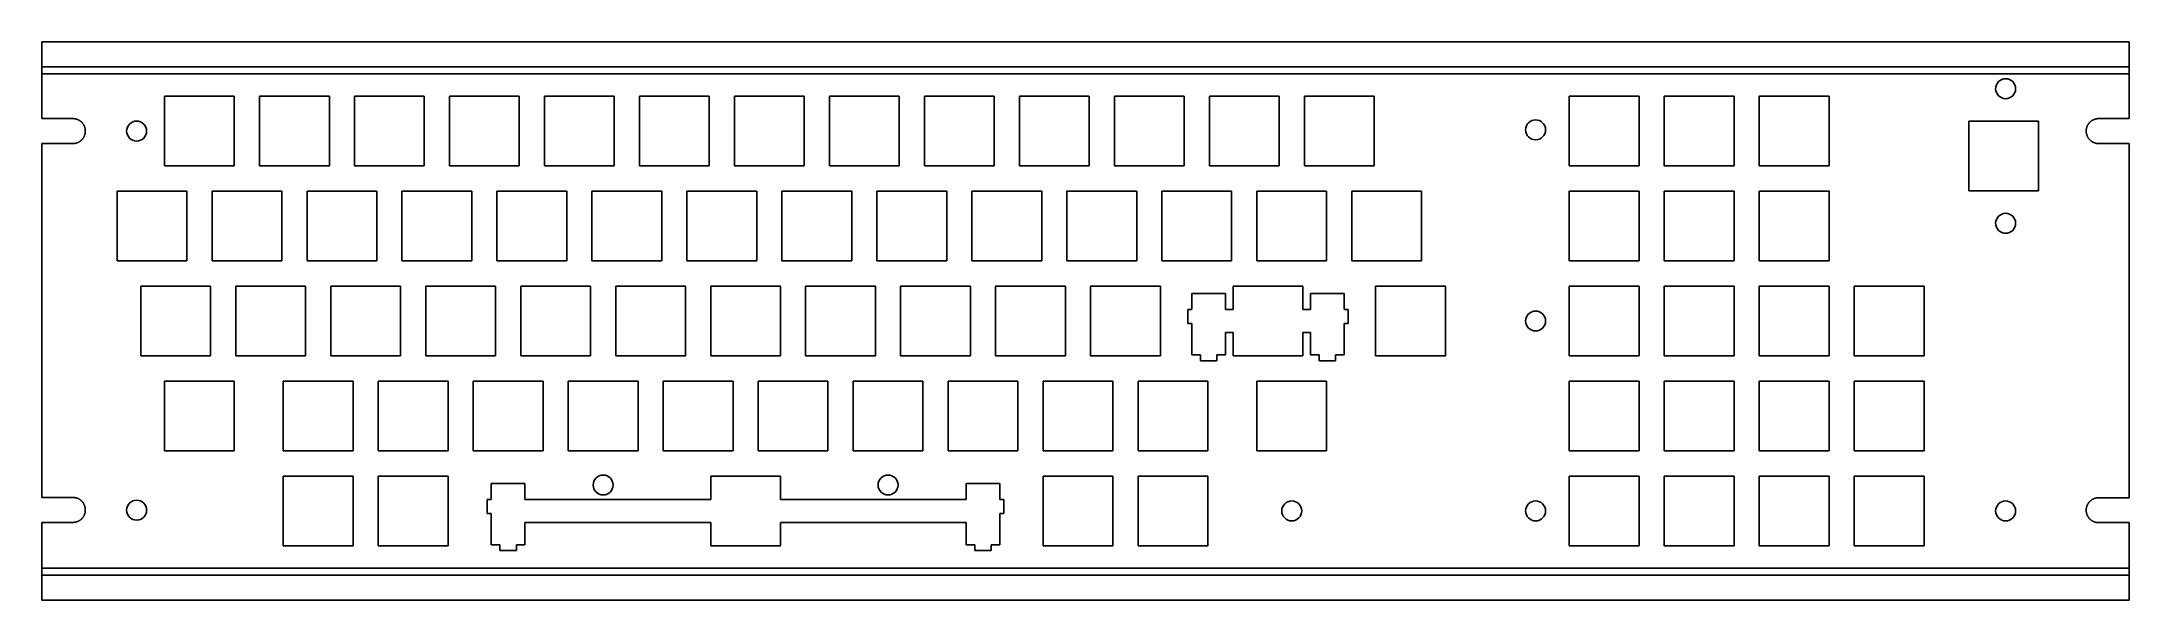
# Model space of a CAD drawing. Header units: millimetres. Extents: x 0 to 419, y 0 to 112.
import ezdxf

# ---------------------------------------------------------------- set-up
doc = ezdxf.new("R2010")
doc.units = ezdxf.units.MM

msp = doc.modelspace()

# ---------------------------------------------------------------- linework, layer by layer
at = {"color": 7, "linetype": 'Continuous', "lineweight": 25}
for p, q in [((0, 112.04), (0, 96.62)), ((418.68, 112.04), (0, 112.04)), ((418.68, 96.62), (418.68, 112.04)), ((418.68, 107.03), (0, 107.03)), ((418.68, 105.63), (0, 105.63)), ((38.62, 101.12), (24.62, 101.12)), ((24.62, 101.12), (24.62, 87.12)), ((38.62, 87.12), (38.62, 101.12)), ((57.68, 101.12), (43.68, 101.12)), ((43.68, 101.12), (43.68, 87.12)), ((57.68, 87.12), (57.68, 101.12)), ((76.73, 101.12), (62.73, 101.12)), ((62.73, 101.12), (62.73, 87.12)), ((76.73, 87.12), (76.73, 101.12)), ((95.78, 101.12), (81.78, 101.12)), ((81.78, 101.12), (81.78, 87.12)), ((95.78, 87.12), (95.78, 101.12)), ((114.83, 101.12), (100.83, 101.12)), ((100.83, 101.12), (100.83, 87.12)), ((114.83, 87.12), (114.83, 101.12)), ((133.88, 101.12), (119.88, 101.12)), ((119.88, 101.12), (119.88, 87.12)), ((133.88, 87.12), (133.88, 101.12)), ((152.92, 101.12), (138.92, 101.12)), ((138.92, 101.12), (138.92, 87.12)), ((152.92, 87.12), (152.92, 101.12)), ((171.97, 101.12), (157.97, 101.12)), ((157.97, 101.12), (157.97, 87.12)), ((171.97, 87.12), (171.97, 101.12)), ((191.02, 101.12), (177.02, 101.12)), ((177.02, 101.12), (177.02, 87.12)), ((191.02, 87.12), (191.02, 101.12)), ((210.08, 101.12), (196.08, 101.12)), ((196.08, 101.12), (196.08, 87.12)), ((210.08, 87.12), (210.08, 101.12)), ((229.13, 101.12), (215.13, 101.12)), ((215.13, 101.12), (215.13, 87.12)), ((229.13, 87.12), (229.13, 101.12)), ((248.18, 101.12), (234.18, 101.12)), ((234.18, 101.12), (234.18, 87.12)), ((248.18, 87.12), (248.18, 101.12)), ((267.23, 101.12), (253.23, 101.12)), ((253.23, 101.12), (253.23, 87.12)), ((267.23, 87.12), (267.23, 101.12)), ((320.36, 101.12), (306.36, 101.12)), ((306.36, 101.12), (306.36, 87.12)), ((320.36, 87.12), (320.36, 101.12)), ((339.41, 101.12), (325.41, 101.12)), ((325.41, 101.12), (325.41, 87.12)), ((339.41, 87.12), (339.41, 101.12)), ((358.46, 101.12), (344.46, 101.12)), ((344.46, 101.12), (344.46, 87.12)), ((358.46, 87.12), (358.46, 101.12)), ((0, 96.62), (6.25, 96.62)), ((6.25, 96.62), (6.32, 96.62)), ((6.32, 96.62), (6.39, 96.62)), ((6.39, 96.62), (6.46, 96.61)), ((6.46, 96.61), (6.53, 96.6)), ((6.53, 96.6), (6.6, 96.59)), ((6.6, 96.59), (6.67, 96.58)), ((6.67, 96.58), (6.74, 96.57)), ((6.74, 96.57), (6.81, 96.56)), ((6.81, 96.56), (6.88, 96.54)), ((6.88, 96.54), (6.95, 96.52)), ((6.95, 96.52), (7.02, 96.5)), ((7.02, 96.5), (7.09, 96.47)), ((7.09, 96.47), (7.15, 96.45)), ((7.15, 96.45), (7.22, 96.42)), ((7.22, 96.42), (7.28, 96.39)), ((7.28, 96.39), (7.35, 96.36)), ((7.35, 96.36), (7.41, 96.33)), ((7.41, 96.33), (7.48, 96.3)), ((7.48, 96.3), (7.54, 96.26)), ((411.25, 96.26), (411.31, 96.3)), ((411.31, 96.3), (411.37, 96.33)), ((411.37, 96.33), (411.43, 96.36)), ((411.43, 96.36), (411.5, 96.39)), ((411.5, 96.39), (411.56, 96.42)), ((411.56, 96.42), (411.63, 96.45)), ((411.63, 96.45), (411.7, 96.47)), ((411.7, 96.47), (411.77, 96.5)), ((411.77, 96.5), (411.83, 96.52)), ((411.83, 96.52), (411.9, 96.54)), ((411.9, 96.54), (411.97, 96.56)), ((411.97, 96.56), (412.04, 96.57)), ((412.04, 96.57), (412.11, 96.58)), ((412.11, 96.58), (412.18, 96.59)), ((412.18, 96.59), (412.25, 96.6)), ((412.25, 96.6), (412.32, 96.61)), ((412.32, 96.61), (412.4, 96.62)), ((412.4, 96.62), (412.47, 96.62)), ((412.47, 96.62), (412.54, 96.62)), ((412.54, 96.62), (418.68, 96.62)), ((7.54, 96.26), (7.6, 96.22)), ((7.6, 96.22), (7.66, 96.18)), ((7.66, 96.18), (7.72, 96.14)), ((7.72, 96.14), (7.77, 96.1)), ((7.77, 92.14), (7.72, 92.1)), ((7.77, 96.1), (7.83, 96.06)), ((7.83, 92.18), (7.77, 92.14)), ((7.83, 96.06), (7.88, 96.01)), ((7.88, 92.23), (7.83, 92.18)), ((7.88, 96.01), (7.94, 95.96)), ((7.94, 92.28), (7.88, 92.23)), ((7.94, 95.96), (7.99, 95.91)), ((7.99, 92.33), (7.94, 92.28)), ((7.99, 95.91), (8.04, 95.86)), ((8.04, 92.38), (7.99, 92.33)), ((8.04, 95.86), (8.09, 95.81)), ((8.09, 92.43), (8.04, 92.38)), ((8.09, 95.81), (8.14, 95.76)), ((8.14, 92.48), (8.09, 92.43)), ((8.14, 95.76), (8.18, 95.7)), ((8.18, 92.54), (8.14, 92.48)), ((8.18, 95.7), (8.23, 95.65)), ((8.23, 92.59), (8.18, 92.54)), ((8.23, 95.65), (8.27, 95.59)), ((8.27, 92.65), (8.23, 92.59)), ((8.27, 95.59), (8.31, 95.53)), ((8.31, 92.71), (8.27, 92.65)), ((8.31, 95.53), (8.35, 95.47)), ((8.35, 92.77), (8.31, 92.71)), ((8.35, 95.47), (8.39, 95.41)), ((8.39, 92.83), (8.35, 92.77)), ((8.39, 95.41), (8.42, 95.35)), ((8.42, 92.89), (8.39, 92.83)), ((8.42, 95.35), (8.46, 95.29)), ((8.46, 92.95), (8.42, 92.89)), ((8.46, 95.29), (8.49, 95.22)), ((8.49, 93.02), (8.46, 92.95)), ((8.49, 95.22), (8.52, 95.16)), ((8.52, 93.08), (8.49, 93.02)), ((8.52, 95.16), (8.55, 95.09)), ((8.55, 93.15), (8.52, 93.08)), ((8.55, 95.09), (8.58, 95.03)), ((8.58, 93.21), (8.55, 93.15)), ((8.58, 95.03), (8.6, 94.96)), ((8.6, 93.28), (8.58, 93.21)), ((8.6, 94.96), (8.62, 94.89)), ((8.62, 93.35), (8.6, 93.28)), ((8.62, 94.89), (8.64, 94.82)), ((8.64, 93.42), (8.62, 93.35)), ((8.64, 94.82), (8.66, 94.76)), ((8.66, 93.48), (8.64, 93.42)), ((8.66, 94.76), (8.68, 94.69)), ((8.68, 93.55), (8.66, 93.48)), ((8.68, 94.69), (8.7, 94.62)), ((8.7, 93.62), (8.68, 93.55)), ((8.7, 94.62), (8.71, 94.55)), ((8.71, 93.69), (8.7, 93.62)), ((8.71, 94.55), (8.72, 94.48)), ((8.72, 93.76), (8.71, 93.69)), ((8.72, 94.48), (8.73, 94.4)), ((8.73, 93.84), (8.72, 93.76)), ((8.73, 94.4), (8.74, 94.33)), ((8.74, 93.91), (8.73, 93.84)), ((8.74, 94.33), (8.74, 94.26)), ((8.74, 94.26), (8.74, 94.19)), ((8.74, 94.19), (8.75, 94.12)), ((8.75, 94.12), (8.74, 94.05)), ((8.74, 94.05), (8.74, 93.98)), ((8.74, 93.98), (8.74, 93.91)), ((400.47, 96.12), (386.47, 96.12)), ((386.47, 96.12), (386.47, 82.12)), ((400.47, 82.12), (400.47, 96.12)), ((410.04, 94.26), (410.05, 94.33)), ((410.04, 94.19), (410.04, 94.26)), ((410.04, 94.12), (410.04, 94.19)), ((410.04, 94.05), (410.04, 94.12)), ((410.04, 93.98), (410.04, 94.05)), ((410.05, 93.91), (410.04, 93.98)), ((410.05, 94.4), (410.06, 94.48)), ((410.05, 94.33), (410.05, 94.4)), ((410.05, 93.84), (410.05, 93.91)), ((410.06, 93.76), (410.05, 93.84)), ((410.06, 94.48), (410.07, 94.55)), ((410.07, 93.69), (410.06, 93.76)), ((410.07, 94.55), (410.09, 94.62)), ((410.09, 93.62), (410.07, 93.69)), ((410.09, 94.62), (410.1, 94.69)), ((410.1, 93.55), (410.09, 93.62)), ((410.1, 94.69), (410.12, 94.76)), ((410.12, 93.48), (410.1, 93.55)), ((410.12, 94.76), (410.14, 94.82)), ((410.14, 93.42), (410.12, 93.48)), ((410.14, 94.82), (410.16, 94.89)), ((410.16, 93.35), (410.14, 93.42)), ((410.16, 94.89), (410.18, 94.96)), ((410.18, 93.28), (410.16, 93.35)), ((410.18, 94.96), (410.21, 95.03)), ((410.21, 93.21), (410.18, 93.28)), ((410.21, 95.03), (410.24, 95.09)), ((410.24, 93.15), (410.21, 93.21)), ((410.24, 95.09), (410.26, 95.16)), ((410.26, 93.08), (410.24, 93.15)), ((410.26, 95.16), (410.29, 95.22)), ((410.29, 93.02), (410.26, 93.08)), ((410.29, 95.22), (410.33, 95.29)), ((410.33, 92.95), (410.29, 93.02)), ((410.33, 95.29), (410.36, 95.35)), ((410.36, 92.89), (410.33, 92.95)), ((410.36, 95.35), (410.4, 95.41)), ((410.4, 92.83), (410.36, 92.89)), ((410.4, 95.41), (410.43, 95.47)), ((410.43, 92.77), (410.4, 92.83)), ((410.43, 95.47), (410.47, 95.53)), ((410.47, 92.71), (410.43, 92.77)), ((410.47, 95.53), (410.52, 95.59)), ((410.52, 92.65), (410.47, 92.71)), ((410.52, 95.59), (410.56, 95.65)), ((410.56, 92.59), (410.52, 92.65)), ((410.56, 95.65), (410.6, 95.7)), ((410.6, 92.54), (410.56, 92.59)), ((410.6, 95.7), (410.65, 95.76)), ((410.65, 92.48), (410.6, 92.54)), ((410.65, 95.76), (410.7, 95.81)), ((410.7, 92.43), (410.65, 92.48)), ((410.7, 95.81), (410.74, 95.86)), ((410.74, 92.38), (410.7, 92.43)), ((410.74, 95.86), (410.8, 95.91)), ((410.8, 92.33), (410.74, 92.38)), ((410.8, 95.91), (410.85, 95.96)), ((410.85, 92.28), (410.8, 92.33)), ((410.85, 95.96), (410.9, 96.01)), ((410.9, 92.23), (410.85, 92.28)), ((410.9, 96.01), (410.96, 96.06)), ((410.96, 92.18), (410.9, 92.23)), ((410.96, 96.06), (411.01, 96.1)), ((411.01, 92.14), (410.96, 92.18)), ((411.01, 96.1), (411.07, 96.14)), ((411.07, 92.1), (411.01, 92.14)), ((411.07, 96.14), (411.13, 96.18)), ((411.13, 96.18), (411.19, 96.22)), ((411.19, 96.22), (411.25, 96.26)), ((0, 91.62), (0, 20.62)), ((6.25, 91.62), (0, 91.62)), ((6.32, 91.62), (6.25, 91.62)), ((6.39, 91.62), (6.32, 91.62)), ((6.46, 91.63), (6.39, 91.62)), ((6.53, 91.64), (6.46, 91.63)), ((6.6, 91.65), (6.53, 91.64)), ((6.67, 91.66), (6.6, 91.65)), ((6.74, 91.67), (6.67, 91.66)), ((6.81, 91.68), (6.74, 91.67)), ((6.88, 91.7), (6.81, 91.68)), ((6.95, 91.72), (6.88, 91.7)), ((7.02, 91.74), (6.95, 91.72)), ((7.09, 91.77), (7.02, 91.74)), ((7.15, 91.79), (7.09, 91.77)), ((7.22, 91.82), (7.15, 91.79)), ((7.28, 91.85), (7.22, 91.82)), ((7.35, 91.88), (7.28, 91.85)), ((7.41, 91.91), (7.35, 91.88)), ((7.48, 91.94), (7.41, 91.91)), ((7.54, 91.98), (7.48, 91.94)), ((7.6, 92.02), (7.54, 91.98)), ((7.66, 92.06), (7.6, 92.02)), ((7.72, 92.1), (7.66, 92.06)), ((411.13, 92.06), (411.07, 92.1)), ((411.19, 92.02), (411.13, 92.06)), ((411.25, 91.98), (411.19, 92.02)), ((411.31, 91.94), (411.25, 91.98)), ((411.37, 91.91), (411.31, 91.94)), ((411.43, 91.88), (411.37, 91.91)), ((411.5, 91.85), (411.43, 91.88)), ((411.56, 91.82), (411.5, 91.85)), ((411.63, 91.79), (411.56, 91.82)), ((411.7, 91.77), (411.63, 91.79)), ((411.77, 91.74), (411.7, 91.77)), ((411.83, 91.72), (411.77, 91.74)), ((411.9, 91.7), (411.83, 91.72)), ((411.97, 91.68), (411.9, 91.7)), ((412.04, 91.67), (411.97, 91.68)), ((412.11, 91.66), (412.04, 91.67)), ((412.18, 91.65), (412.11, 91.66)), ((412.25, 91.64), (412.18, 91.65)), ((412.32, 91.63), (412.25, 91.64)), ((412.4, 91.62), (412.32, 91.63)), ((412.47, 91.62), (412.4, 91.62)), ((412.54, 91.62), (412.47, 91.62)), ((418.68, 91.62), (412.54, 91.62)), ((418.68, 20.57), (418.68, 91.62)), ((24.62, 87.12), (38.62, 87.12)), ((43.68, 87.12), (57.68, 87.12)), ((62.73, 87.12), (76.73, 87.12)), ((81.78, 87.12), (95.78, 87.12)), ((100.83, 87.12), (114.83, 87.12)), ((119.88, 87.12), (133.88, 87.12)), ((138.92, 87.12), (152.92, 87.12)), ((157.97, 87.12), (171.97, 87.12)), ((177.02, 87.12), (191.02, 87.12)), ((196.08, 87.12), (210.08, 87.12)), ((215.13, 87.12), (229.13, 87.12)), ((234.18, 87.12), (248.18, 87.12)), ((253.23, 87.12), (267.23, 87.12)), ((306.36, 87.12), (320.36, 87.12)), ((325.41, 87.12), (339.41, 87.12)), ((344.46, 87.12), (358.46, 87.12)), ((29.1, 82.07), (15.1, 82.07)), ((15.1, 82.07), (15.1, 68.07)), ((29.1, 68.07), (29.1, 82.07)), ((48.15, 82.07), (34.15, 82.07)), ((34.15, 82.07), (34.15, 68.07)), ((48.15, 68.07), (48.15, 82.07)), ((67.2, 82.07), (53.2, 82.07)), ((53.2, 82.07), (53.2, 68.07)), ((67.2, 68.07), (67.2, 82.07)), ((86.25, 82.07), (72.25, 82.07)), ((72.25, 82.07), (72.25, 68.07)), ((86.25, 68.07), (86.25, 82.07)), ((105.3, 82.07), (91.3, 82.07)), ((91.3, 82.07), (91.3, 68.07)), ((105.3, 68.07), (105.3, 82.07)), ((124.35, 82.07), (110.35, 82.07)), ((110.35, 82.07), (110.35, 68.07)), ((124.35, 68.07), (124.35, 82.07)), ((143.4, 82.07), (129.4, 82.07)), ((129.4, 82.07), (129.4, 68.07)), ((143.4, 68.07), (143.4, 82.07)), ((162.45, 82.07), (148.45, 82.07)), ((148.45, 82.07), (148.45, 68.07)), ((162.45, 68.07), (162.45, 82.07)), ((181.5, 82.07), (167.5, 82.07)), ((167.5, 82.07), (167.5, 68.07)), ((181.5, 68.07), (181.5, 82.07)), ((200.55, 82.07), (186.55, 82.07)), ((186.55, 82.07), (186.55, 68.07)), ((200.55, 68.07), (200.55, 82.07)), ((219.6, 82.07), (205.6, 82.07)), ((205.6, 82.07), (205.6, 68.07)), ((219.6, 68.07), (219.6, 82.07)), ((238.65, 82.07), (224.65, 82.07)), ((224.65, 82.07), (224.65, 68.07)), ((238.65, 68.07), (238.65, 82.07)), ((257.7, 82.07), (243.7, 82.07)), ((243.7, 82.07), (243.7, 68.07)), ((257.7, 68.07), (257.7, 82.07)), ((276.75, 82.07), (262.75, 82.07)), ((262.75, 82.07), (262.75, 68.07)), ((276.75, 68.07), (276.75, 82.07)), ((320.36, 82.07), (306.36, 82.07)), ((306.36, 82.07), (306.36, 68.07)), ((320.36, 68.07), (320.36, 82.07)), ((339.41, 82.07), (325.41, 82.07)), ((325.41, 82.07), (325.41, 68.07)), ((339.41, 68.07), (339.41, 82.07)), ((358.46, 82.07), (344.46, 82.07)), ((344.46, 82.07), (344.46, 68.07)), ((358.46, 68.07), (358.46, 82.07)), ((386.47, 82.12), (400.47, 82.12)), ((15.1, 68.07), (29.1, 68.07)), ((34.15, 68.07), (48.15, 68.07)), ((53.2, 68.07), (67.2, 68.07)), ((72.25, 68.07), (86.25, 68.07)), ((91.3, 68.07), (105.3, 68.07)), ((110.35, 68.07), (124.35, 68.07)), ((129.4, 68.07), (143.4, 68.07)), ((148.45, 68.07), (162.45, 68.07)), ((167.5, 68.07), (181.5, 68.07)), ((186.55, 68.07), (200.55, 68.07)), ((205.6, 68.07), (219.6, 68.07)), ((224.65, 68.07), (238.65, 68.07)), ((243.7, 68.07), (257.7, 68.07)), ((262.75, 68.07), (276.75, 68.07)), ((306.36, 68.07), (320.36, 68.07)), ((325.41, 68.07), (339.41, 68.07)), ((344.46, 68.07), (358.46, 68.07)), ((33.86, 63.02), (19.86, 63.02)), ((19.86, 63.02), (19.86, 49.02)), ((33.86, 49.02), (33.86, 63.02)), ((52.91, 63.02), (38.91, 63.02)), ((38.91, 63.02), (38.91, 49.02)), ((52.91, 49.02), (52.91, 63.02)), ((71.96, 63.02), (57.96, 63.02)), ((57.96, 63.02), (57.96, 49.02)), ((71.96, 49.02), (71.96, 63.02)), ((91.01, 63.02), (77.01, 63.02)), ((77.01, 63.02), (77.01, 49.02)), ((91.01, 49.02), (91.01, 63.02)), ((110.06, 63.02), (96.06, 63.02)), ((96.06, 63.02), (96.06, 49.02)), ((110.06, 49.02), (110.06, 63.02)), ((129.11, 63.02), (115.11, 63.02)), ((115.11, 63.02), (115.11, 49.02)), ((129.11, 49.02), (129.11, 63.02)), ((148.16, 63.02), (134.16, 63.02)), ((134.16, 63.02), (134.16, 49.02)), ((148.16, 49.02), (148.16, 63.02)), ((167.21, 63.02), (153.21, 63.02)), ((153.21, 63.02), (153.21, 49.02)), ((167.21, 49.02), (167.21, 63.02)), ((186.26, 63.02), (172.26, 63.02)), ((172.26, 63.02), (172.26, 49.02)), ((186.26, 49.02), (186.26, 63.02)), ((205.31, 63.02), (191.31, 63.02)), ((191.31, 63.02), (191.31, 49.02)), ((205.31, 49.02), (205.31, 63.02)), ((224.36, 63.02), (210.36, 63.02)), ((210.36, 63.02), (210.36, 49.02)), ((224.36, 49.02), (224.36, 63.02)), ((252.94, 63.02), (238.94, 63.02)), ((238.94, 63.02), (238.94, 58.32)), ((252.94, 58.32), (252.94, 63.02)), ((281.51, 63.02), (267.51, 63.02)), ((267.51, 63.02), (267.51, 49.02)), ((281.51, 49.02), (281.51, 63.02)), ((320.36, 63.02), (306.36, 63.02)), ((306.36, 63.02), (306.36, 49.02)), ((320.36, 49.02), (320.36, 63.02)), ((339.41, 63.02), (325.41, 63.02)), ((325.41, 63.02), (325.41, 49.02)), ((339.41, 49.02), (339.41, 63.02)), ((358.46, 63.02), (344.46, 63.02)), ((344.46, 63.02), (344.46, 49.02)), ((358.46, 49.02), (358.46, 63.02)), ((377.51, 63.02), (363.51, 63.02)), ((363.51, 63.02), (363.51, 49.02)), ((377.51, 49.02), (377.51, 63.02)), ((230.66, 61.55), (237.41, 61.55)), ((230.66, 58.32), (230.66, 61.55)), ((237.41, 61.55), (237.41, 58.32)), ((254.46, 61.55), (261.21, 61.55)), ((254.46, 58.32), (254.46, 61.55)), ((261.21, 61.55), (261.21, 58.32)), ((229.84, 58.32), (230.66, 58.32)), ((229.84, 55.52), (229.84, 58.32)), ((230.66, 55.52), (229.84, 55.52)), ((230.66, 49.25), (230.66, 55.52)), ((237.41, 58.32), (238.94, 58.32)), ((252.94, 58.32), (254.46, 58.32)), ((261.21, 58.32), (262.03, 58.32)), ((261.21, 55.52), (261.21, 49.25)), ((262.03, 55.52), (261.21, 55.52)), ((262.03, 58.32), (262.03, 55.52)), ((237.41, 53.72), (237.41, 49.25)), ((238.94, 53.72), (237.41, 53.72)), ((238.94, 53.72), (238.94, 49.02)), ((254.46, 53.72), (252.94, 53.72)), ((252.94, 49.02), (252.94, 53.72)), ((254.46, 49.25), (254.46, 53.72)), ((19.86, 49.02), (33.86, 49.02)), ((38.91, 49.02), (52.91, 49.02)), ((57.96, 49.02), (71.96, 49.02)), ((77.01, 49.02), (91.01, 49.02)), ((96.06, 49.02), (110.06, 49.02)), ((115.11, 49.02), (129.11, 49.02)), ((134.16, 49.02), (148.16, 49.02)), ((153.21, 49.02), (167.21, 49.02)), ((172.26, 49.02), (186.26, 49.02)), ((191.31, 49.02), (205.31, 49.02)), ((210.36, 49.02), (224.36, 49.02)), ((232.39, 49.25), (230.66, 49.25)), ((232.39, 48.05), (232.39, 49.25)), ((235.69, 48.05), (232.39, 48.05)), ((235.69, 49.25), (235.69, 48.05)), ((237.41, 49.25), (235.69, 49.25)), ((238.94, 49.02), (252.94, 49.02)), ((256.19, 49.25), (254.46, 49.25)), ((256.19, 48.05), (256.19, 49.25)), ((259.49, 48.05), (256.19, 48.05)), ((259.49, 49.25), (259.49, 48.05)), ((261.21, 49.25), (259.49, 49.25)), ((267.51, 49.02), (281.51, 49.02)), ((306.36, 49.02), (320.36, 49.02)), ((325.41, 49.02), (339.41, 49.02)), ((344.46, 49.02), (358.46, 49.02)), ((363.51, 49.02), (377.51, 49.02)), ((38.62, 43.97), (24.62, 43.97)), ((24.62, 43.97), (24.62, 29.97)), ((38.62, 29.97), (38.62, 43.97)), ((62.44, 43.97), (48.44, 43.97)), ((48.44, 43.97), (48.44, 29.97)), ((62.44, 29.97), (62.44, 43.97)), ((81.49, 43.97), (67.49, 43.97)), ((67.49, 43.97), (67.49, 29.97)), ((81.49, 29.97), (81.49, 43.97)), ((100.54, 43.97), (86.54, 43.97)), ((86.54, 43.97), (86.54, 29.97)), ((100.54, 29.97), (100.54, 43.97)), ((119.59, 43.97), (105.59, 43.97)), ((105.59, 43.97), (105.59, 29.97)), ((119.59, 29.97), (119.59, 43.97)), ((138.64, 43.97), (124.64, 43.97)), ((124.64, 43.97), (124.64, 29.97)), ((138.64, 29.97), (138.64, 43.97)), ((157.69, 43.97), (143.69, 43.97)), ((143.69, 43.97), (143.69, 29.97)), ((157.69, 29.97), (157.69, 43.97)), ((176.74, 43.97), (162.74, 43.97)), ((162.74, 43.97), (162.74, 29.97)), ((176.74, 29.97), (176.74, 43.97)), ((195.79, 43.97), (181.79, 43.97)), ((181.79, 43.97), (181.79, 29.97)), ((195.79, 29.97), (195.79, 43.97)), ((214.84, 43.97), (200.84, 43.97)), ((200.84, 43.97), (200.84, 29.97)), ((214.84, 29.97), (214.84, 43.97)), ((233.89, 43.97), (219.89, 43.97)), ((219.89, 43.97), (219.89, 29.97)), ((233.89, 29.97), (233.89, 43.97)), ((257.7, 43.97), (243.7, 43.97)), ((243.7, 43.97), (243.7, 29.97)), ((257.7, 29.97), (257.7, 43.97)), ((320.36, 43.97), (306.36, 43.97)), ((306.36, 43.97), (306.36, 29.97)), ((320.36, 29.97), (320.36, 43.97)), ((339.41, 43.97), (325.41, 43.97)), ((325.41, 43.97), (325.41, 29.97)), ((339.41, 29.97), (339.41, 43.97)), ((358.46, 43.97), (344.46, 43.97)), ((344.46, 43.97), (344.46, 29.97)), ((358.46, 29.97), (358.46, 43.97)), ((377.51, 43.97), (363.51, 43.97)), ((363.51, 43.97), (363.51, 29.97)), ((377.51, 29.97), (377.51, 43.97)), ((24.62, 29.97), (38.62, 29.97)), ((48.44, 29.97), (62.44, 29.97)), ((67.49, 29.97), (81.49, 29.97)), ((86.54, 29.97), (100.54, 29.97)), ((105.59, 29.97), (119.59, 29.97)), ((124.64, 29.97), (138.64, 29.97)), ((143.69, 29.97), (157.69, 29.97)), ((162.74, 29.97), (176.74, 29.97)), ((181.79, 29.97), (195.79, 29.97)), ((200.84, 29.97), (214.84, 29.97)), ((219.89, 29.97), (233.89, 29.97)), ((243.7, 29.97), (257.7, 29.97)), ((306.36, 29.97), (320.36, 29.97)), ((325.41, 29.97), (339.41, 29.97)), ((344.46, 29.97), (358.46, 29.97)), ((363.51, 29.97), (377.51, 29.97)), ((62.44, 24.92), (48.44, 24.92)), ((48.44, 24.92), (48.44, 10.92)), ((62.44, 10.92), (62.44, 24.92)), ((81.49, 24.92), (67.49, 24.92)), ((67.49, 24.92), (67.49, 10.92)), ((81.49, 10.92), (81.49, 24.92)), ((90.16, 23.45), (96.91, 23.45)), ((90.16, 20.22), (90.16, 23.45)), ((96.91, 23.45), (96.91, 20.22)), ((148.16, 24.92), (134.16, 24.92)), ((134.16, 24.92), (134.16, 20.22)), ((148.16, 20.22), (148.16, 24.92)), ((185.41, 23.45), (192.16, 23.45)), ((185.41, 20.22), (185.41, 23.45)), ((192.16, 23.45), (192.16, 20.22)), ((214.84, 24.92), (200.84, 24.92)), ((200.84, 24.92), (200.84, 10.92)), ((214.84, 10.92), (214.84, 24.92)), ((233.89, 24.92), (219.89, 24.92)), ((219.89, 24.92), (219.89, 10.92)), ((233.89, 10.92), (233.89, 24.92)), ((320.36, 24.92), (306.36, 24.92)), ((306.36, 24.92), (306.36, 10.92)), ((320.36, 10.92), (320.36, 24.92)), ((339.41, 24.92), (325.41, 24.92)), ((325.41, 24.92), (325.41, 10.92)), ((339.41, 10.92), (339.41, 24.92)), ((358.46, 24.92), (344.46, 24.92)), ((344.46, 24.92), (344.46, 10.92)), ((358.46, 10.92), (358.46, 24.92)), ((377.51, 24.92), (363.51, 24.92)), ((363.51, 24.92), (363.51, 10.92)), ((377.51, 10.92), (377.51, 24.92)), ((0, 20.62), (6.25, 20.62)), ((6.25, 20.62), (6.32, 20.62)), ((6.32, 20.62), (6.39, 20.62)), ((6.39, 20.62), (6.46, 20.61)), ((6.46, 20.61), (6.53, 20.6)), ((6.53, 20.6), (6.6, 20.59)), ((6.6, 20.59), (6.67, 20.58)), ((6.67, 20.58), (6.74, 20.57)), ((6.74, 20.57), (6.81, 20.56)), ((6.81, 20.56), (6.88, 20.54)), ((6.88, 20.54), (6.95, 20.52)), ((6.95, 20.52), (7.02, 20.5)), ((7.02, 20.5), (7.09, 20.47)), ((7.09, 20.47), (7.15, 20.45)), ((7.15, 20.45), (7.22, 20.42)), ((7.22, 20.42), (7.28, 20.39)), ((7.28, 20.39), (7.35, 20.36)), ((7.35, 20.36), (7.41, 20.33)), ((7.41, 20.33), (7.48, 20.3)), ((7.48, 20.3), (7.54, 20.26)), ((7.54, 20.26), (7.6, 20.22)), ((7.6, 20.22), (7.66, 20.18)), ((7.66, 20.18), (7.72, 20.14)), ((7.72, 20.14), (7.77, 20.1)), ((7.77, 20.1), (7.83, 20.06)), ((7.83, 20.06), (7.88, 20.01)), ((7.88, 20.01), (7.94, 19.96)), ((7.94, 19.96), (7.99, 19.91)), ((7.99, 19.91), (8.04, 19.86)), ((8.04, 19.86), (8.09, 19.81)), ((8.09, 19.81), (8.14, 19.76)), ((8.14, 19.76), (8.18, 19.7)), ((8.18, 19.7), (8.23, 19.65)), ((8.23, 19.65), (8.27, 19.59)), ((8.27, 19.59), (8.31, 19.53)), ((8.31, 19.53), (8.35, 19.47)), ((8.35, 16.77), (8.31, 16.71)), ((8.35, 19.47), (8.39, 19.41)), ((8.39, 16.83), (8.35, 16.77)), ((8.39, 19.41), (8.42, 19.35)), ((8.42, 16.89), (8.39, 16.83)), ((8.42, 19.35), (8.46, 19.29)), ((8.46, 16.95), (8.42, 16.89)), ((8.46, 19.29), (8.49, 19.22)), ((8.49, 17.02), (8.46, 16.95)), ((8.49, 19.22), (8.52, 19.16)), ((8.52, 17.08), (8.49, 17.02)), ((8.52, 19.16), (8.55, 19.09)), ((8.55, 17.15), (8.52, 17.08)), ((8.55, 19.09), (8.58, 19.03)), ((8.58, 17.21), (8.55, 17.15)), ((8.58, 19.03), (8.6, 18.96)), ((8.6, 17.28), (8.58, 17.21)), ((8.6, 18.96), (8.62, 18.89)), ((8.62, 17.35), (8.6, 17.28)), ((8.62, 18.89), (8.64, 18.82)), ((8.64, 17.42), (8.62, 17.35)), ((8.64, 18.82), (8.66, 18.76)), ((8.66, 17.48), (8.64, 17.42)), ((8.66, 18.76), (8.68, 18.69)), ((8.68, 17.55), (8.66, 17.48)), ((8.68, 18.69), (8.7, 18.62)), ((8.7, 17.62), (8.68, 17.55)), ((8.7, 18.62), (8.71, 18.55)), ((8.71, 17.69), (8.7, 17.62)), ((8.71, 18.55), (8.72, 18.48)), ((8.72, 17.76), (8.71, 17.69)), ((8.72, 18.48), (8.73, 18.4)), ((8.73, 17.84), (8.72, 17.76)), ((8.73, 18.4), (8.74, 18.33)), ((8.74, 17.91), (8.73, 17.84)), ((8.74, 18.33), (8.74, 18.26)), ((8.74, 18.26), (8.74, 18.19)), ((8.74, 18.19), (8.75, 18.12)), ((8.75, 18.12), (8.74, 18.05)), ((8.74, 18.05), (8.74, 17.98)), ((8.74, 17.98), (8.74, 17.91)), ((89.34, 20.22), (90.16, 20.22)), ((89.34, 17.42), (89.34, 20.22)), ((90.16, 17.42), (89.34, 17.42)), ((90.16, 11.15), (90.16, 17.42)), ((96.91, 20.22), (134.16, 20.22)), ((148.16, 20.22), (185.41, 20.22)), ((192.16, 20.22), (192.98, 20.22)), ((192.16, 17.42), (192.16, 11.15)), ((192.98, 17.42), (192.16, 17.42)), ((192.98, 20.22), (192.98, 17.42)), ((410.04, 18.21), (410.05, 18.28)), ((410.04, 18.14), (410.04, 18.21)), ((410.04, 18.07), (410.04, 18.14)), ((410.04, 18), (410.04, 18.07)), ((410.04, 17.93), (410.04, 18)), ((410.05, 17.86), (410.04, 17.93)), ((410.05, 18.35), (410.06, 18.43)), ((410.05, 18.28), (410.05, 18.35)), ((410.05, 17.79), (410.05, 17.86)), ((410.06, 17.71), (410.05, 17.79)), ((410.06, 18.43), (410.07, 18.5)), ((410.07, 17.64), (410.06, 17.71)), ((410.07, 18.5), (410.09, 18.57)), ((410.09, 17.57), (410.07, 17.64)), ((410.09, 18.57), (410.1, 18.64)), ((410.1, 17.5), (410.09, 17.57)), ((410.1, 18.64), (410.12, 18.71)), ((410.12, 17.43), (410.1, 17.5)), ((410.12, 18.71), (410.14, 18.77)), ((410.14, 17.37), (410.12, 17.43)), ((410.14, 18.77), (410.16, 18.84)), ((410.16, 17.3), (410.14, 17.37)), ((410.16, 18.84), (410.18, 18.91)), ((410.18, 17.23), (410.16, 17.3)), ((410.18, 18.91), (410.21, 18.98)), ((410.21, 17.16), (410.18, 17.23)), ((410.21, 18.98), (410.24, 19.04)), ((410.24, 17.1), (410.21, 17.16)), ((410.24, 19.04), (410.26, 19.11)), ((410.26, 17.03), (410.24, 17.1)), ((410.26, 19.11), (410.29, 19.17)), ((410.29, 16.97), (410.26, 17.03)), ((410.29, 19.17), (410.33, 19.24)), ((410.33, 16.9), (410.29, 16.97)), ((410.33, 19.24), (410.36, 19.3)), ((410.36, 16.84), (410.33, 16.9)), ((410.36, 19.3), (410.4, 19.36)), ((410.4, 16.78), (410.36, 16.84)), ((410.4, 19.36), (410.43, 19.42)), ((410.43, 16.72), (410.4, 16.78)), ((410.43, 19.42), (410.47, 19.48)), ((410.47, 19.48), (410.52, 19.54)), ((410.52, 19.54), (410.56, 19.6)), ((410.56, 19.6), (410.6, 19.65)), ((410.6, 19.65), (410.65, 19.71)), ((410.65, 19.71), (410.7, 19.76)), ((410.7, 19.76), (410.74, 19.81)), ((410.74, 19.81), (410.8, 19.86)), ((410.8, 19.86), (410.85, 19.91)), ((410.85, 19.91), (410.9, 19.96)), ((410.9, 19.96), (410.96, 20.01)), ((410.96, 20.01), (411.01, 20.05)), ((411.01, 20.05), (411.07, 20.09)), ((411.07, 20.09), (411.13, 20.13)), ((411.13, 20.13), (411.19, 20.17)), ((411.19, 20.17), (411.25, 20.21)), ((411.25, 20.21), (411.31, 20.25)), ((411.31, 20.25), (411.37, 20.28)), ((411.37, 20.28), (411.43, 20.31)), ((411.43, 20.31), (411.5, 20.34)), ((411.5, 20.34), (411.56, 20.37)), ((411.56, 20.37), (411.63, 20.4)), ((411.63, 20.4), (411.7, 20.42)), ((411.7, 20.42), (411.77, 20.45)), ((411.77, 20.45), (411.83, 20.47)), ((411.83, 20.47), (411.9, 20.49)), ((411.9, 20.49), (411.97, 20.51)), ((411.97, 20.51), (412.04, 20.52)), ((412.04, 20.52), (412.11, 20.53)), ((412.11, 20.53), (412.18, 20.54)), ((412.18, 20.54), (412.25, 20.55)), ((412.25, 20.55), (412.32, 20.56)), ((412.32, 20.56), (412.4, 20.57)), ((412.4, 20.57), (412.47, 20.57)), ((412.47, 20.57), (412.54, 20.57)), ((412.54, 20.57), (418.68, 20.57)), ((0, 15.62), (0, 0)), ((6.25, 15.62), (0, 15.62)), ((6.32, 15.62), (6.25, 15.62)), ((6.39, 15.62), (6.32, 15.62)), ((6.46, 15.63), (6.39, 15.62)), ((6.53, 15.64), (6.46, 15.63)), ((6.6, 15.65), (6.53, 15.64)), ((6.67, 15.66), (6.6, 15.65)), ((6.74, 15.67), (6.67, 15.66)), ((6.81, 15.68), (6.74, 15.67)), ((6.88, 15.7), (6.81, 15.68)), ((6.95, 15.72), (6.88, 15.7)), ((7.02, 15.74), (6.95, 15.72)), ((7.09, 15.77), (7.02, 15.74)), ((7.15, 15.79), (7.09, 15.77)), ((7.22, 15.82), (7.15, 15.79)), ((7.28, 15.85), (7.22, 15.82)), ((7.35, 15.88), (7.28, 15.85)), ((7.41, 15.91), (7.35, 15.88)), ((7.48, 15.94), (7.41, 15.91)), ((7.54, 15.98), (7.48, 15.94)), ((7.6, 16.02), (7.54, 15.98)), ((7.66, 16.06), (7.6, 16.02)), ((7.72, 16.1), (7.66, 16.06)), ((7.77, 16.14), (7.72, 16.1)), ((7.83, 16.18), (7.77, 16.14)), ((7.88, 16.23), (7.83, 16.18)), ((7.94, 16.28), (7.88, 16.23)), ((7.99, 16.33), (7.94, 16.28)), ((8.04, 16.38), (7.99, 16.33)), ((8.09, 16.43), (8.04, 16.38)), ((8.14, 16.48), (8.09, 16.43)), ((8.18, 16.54), (8.14, 16.48)), ((8.23, 16.59), (8.18, 16.54)), ((8.27, 16.65), (8.23, 16.59)), ((8.31, 16.71), (8.27, 16.65)), ((96.91, 15.62), (96.91, 11.15)), ((134.16, 15.62), (96.91, 15.62)), ((134.16, 15.62), (134.16, 10.92)), ((185.41, 15.62), (148.16, 15.62)), ((148.16, 10.92), (148.16, 15.62)), ((185.41, 11.15), (185.41, 15.62)), ((410.47, 16.66), (410.43, 16.72)), ((410.52, 16.6), (410.47, 16.66)), ((410.56, 16.54), (410.52, 16.6)), ((410.6, 16.49), (410.56, 16.54)), ((410.65, 16.43), (410.6, 16.49)), ((410.7, 16.38), (410.65, 16.43)), ((410.74, 16.33), (410.7, 16.38)), ((410.8, 16.28), (410.74, 16.33)), ((410.85, 16.23), (410.8, 16.28)), ((410.9, 16.18), (410.85, 16.23)), ((410.96, 16.13), (410.9, 16.18)), ((411.01, 16.09), (410.96, 16.13)), ((411.07, 16.05), (411.01, 16.09)), ((411.13, 16.01), (411.07, 16.05)), ((411.19, 15.97), (411.13, 16.01)), ((411.25, 15.93), (411.19, 15.97)), ((411.31, 15.89), (411.25, 15.93)), ((411.37, 15.86), (411.31, 15.89)), ((411.43, 15.83), (411.37, 15.86)), ((411.5, 15.8), (411.43, 15.83)), ((411.56, 15.77), (411.5, 15.8)), ((411.63, 15.74), (411.56, 15.77)), ((411.7, 15.72), (411.63, 15.74)), ((411.77, 15.69), (411.7, 15.72)), ((411.83, 15.67), (411.77, 15.69)), ((411.9, 15.65), (411.83, 15.67)), ((411.97, 15.63), (411.9, 15.65)), ((412.04, 15.62), (411.97, 15.63)), ((412.11, 15.61), (412.04, 15.62)), ((412.18, 15.6), (412.11, 15.61)), ((412.25, 15.59), (412.18, 15.6)), ((412.32, 15.58), (412.25, 15.59)), ((412.4, 15.57), (412.32, 15.58)), ((412.47, 15.57), (412.4, 15.57)), ((412.54, 15.57), (412.47, 15.57)), ((418.68, 15.57), (412.54, 15.57)), ((418.68, 0), (418.68, 15.57)), ((48.44, 10.92), (62.44, 10.92)), ((67.49, 10.92), (81.49, 10.92)), ((91.89, 11.15), (90.16, 11.15)), ((91.89, 9.95), (91.89, 11.15)), ((95.19, 9.95), (91.89, 9.95)), ((95.19, 11.15), (95.19, 9.95)), ((96.91, 11.15), (95.19, 11.15)), ((134.16, 10.92), (148.16, 10.92)), ((187.14, 11.15), (185.41, 11.15)), ((187.14, 9.95), (187.14, 11.15)), ((190.44, 9.95), (187.14, 9.95)), ((190.44, 11.15), (190.44, 9.95)), ((192.16, 11.15), (190.44, 11.15)), ((200.84, 10.92), (214.84, 10.92)), ((219.89, 10.92), (233.89, 10.92)), ((306.36, 10.92), (320.36, 10.92)), ((325.41, 10.92), (339.41, 10.92)), ((344.46, 10.92), (358.46, 10.92)), ((363.51, 10.92), (377.51, 10.92)), ((0, 6.41), (418.68, 6.41)), ((0, 5.01), (418.68, 5.01)), ((0, 0), (418.68, 0))]:
    msp.add_line(p, q, dxfattribs=at)
for centre in [(393.88, 102.62), (299.61, 94.37), (19.03, 94.12), (393.88, 75.62), (299.61, 56.02), (112.59, 23.12), (169.74, 23.12), (19.03, 18.07), (250.7, 17.92), (299.61, 17.92), (393.88, 17.92)]:
    msp.add_circle(centre, 2, dxfattribs=at)

doc.saveas('drawing.dxf')
